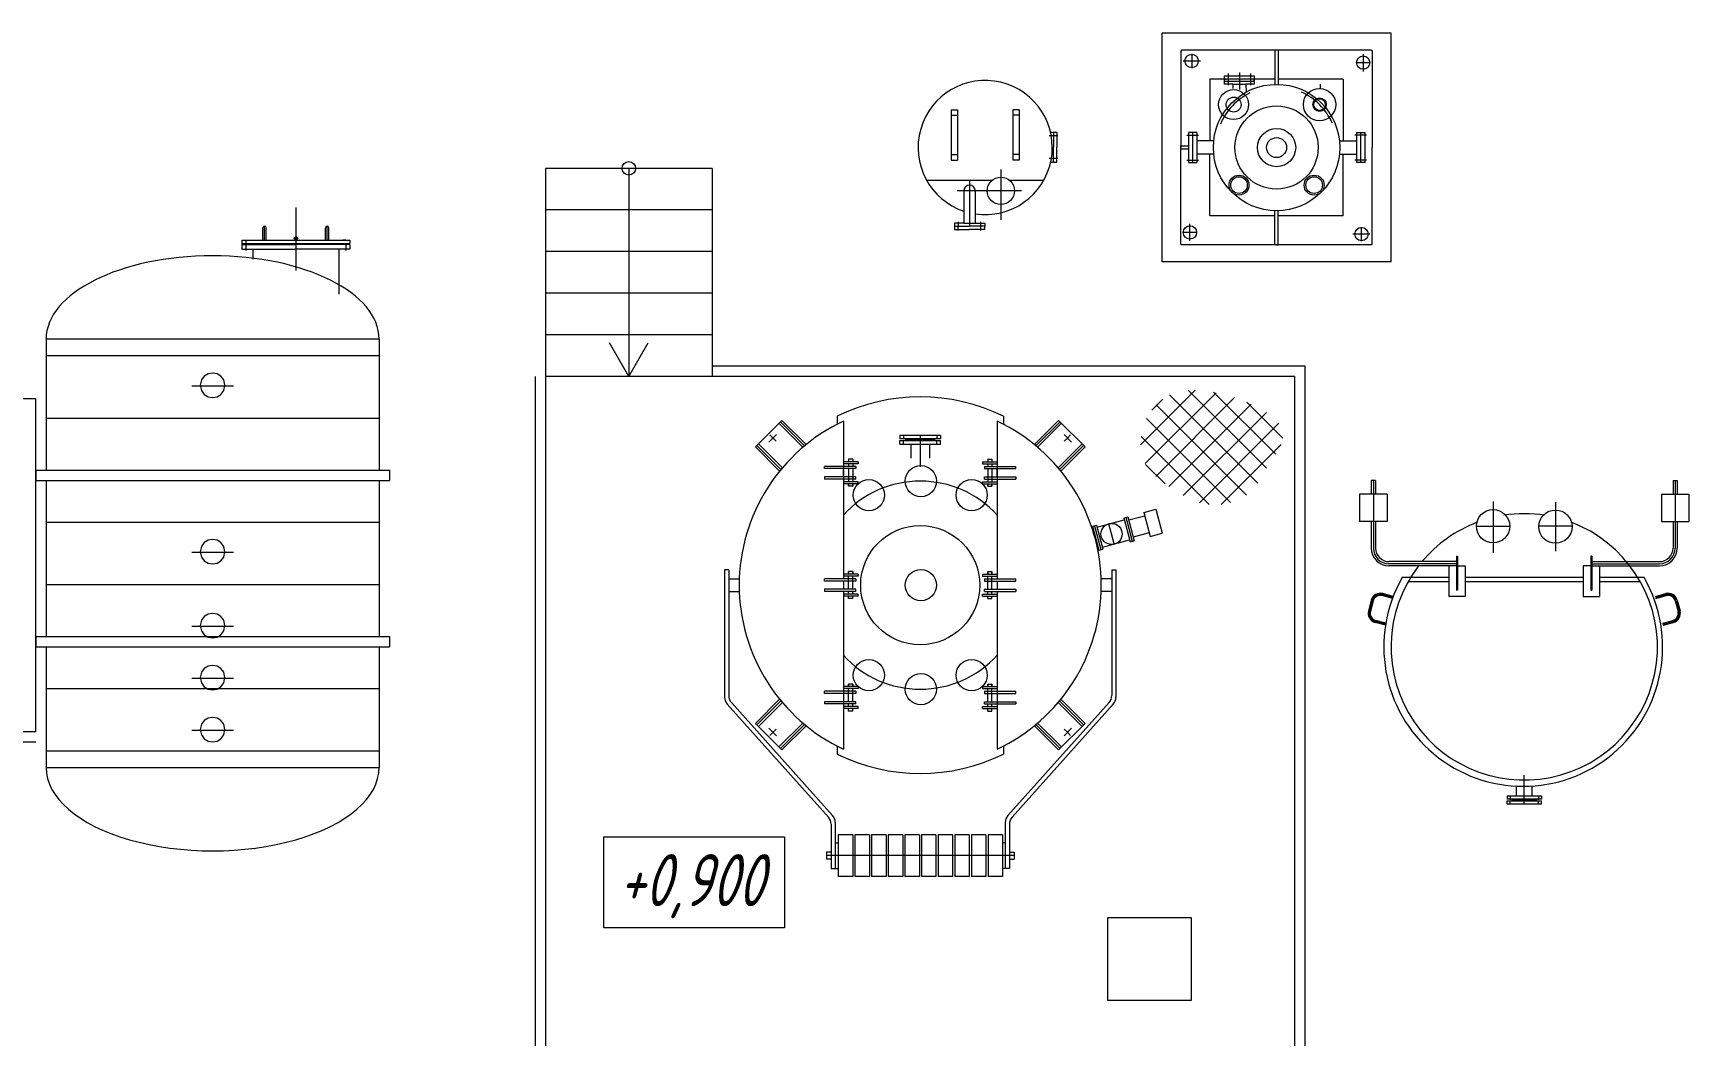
# Model space of a CAD drawing. Header units: millimetres. Extents: x 1337 to 8186, y 1899 to 5236.
# Drawn here: x 2432.9 to 2512.4, y 2614.2 to 2662.4 of the extents above; entities that cross this region are included whole.
import ezdxf

# ---------------------------------------------------------------- set-up
doc = ezdxf.new("R2010")
doc.units = ezdxf.units.MM
doc.layers.add('Линия связи (Вновь)', color=3, linetype='Continuous', lineweight=60)
doc.layers.add('Строительный', color=251, linetype='Continuous', lineweight=13)
doc.styles.add('Simplex', font='simplex.shx', dxfattribs={"width": 0.7, "oblique": 15})

# ---------------------------------------------------------------- blocks, each defined once
blk = doc.blocks.new('A$C178B2837')
at = {"layer": 'Строительный', "ltscale": 100}
for p, q in [((471.763, 343.214), (471.763, 354.214)), ((482.763, 354.214), (471.763, 354.214)), ((482.763, 343.214), (482.763, 354.214)), ((472.703, 353.394), (472.663, 353.354)), ((472.663, 353.354), (472.663, 348.714)), ((481.823, 353.394), (472.703, 353.394)), ((481.823, 353.394), (472.703, 353.394)), ((477.183, 353.394), (477.183, 351.749)), ((477.343, 353.394), (477.343, 351.749)), ((481.823, 353.394), (481.863, 353.354)), ((481.863, 353.354), (481.863, 348.714)), ((472.779, 352.874), (473.601, 352.874)), ((473.19, 353.215), (473.19, 352.532)), ((481.765, 352.787), (481.082, 352.787)), ((481.423, 353.198), (481.423, 352.376)), ((477.183, 351.994), (474.063, 351.994)), ((474.063, 351.994), (474.063, 349.034)), ((474.754, 351.754), (474.754, 352.154)), ((474.754, 352.154), (476.194, 352.154)), ((474.754, 351.994), (474.754, 351.994)), ((474.754, 351.994), (474.834, 351.994)), ((474.754, 351.905), (476.194, 351.905)), ((475.154, 351.754), (474.754, 351.754)), ((474.937, 352.27), (474.937, 351.718)), ((475.154, 351.754), (475.154, 351.554)), ((475.154, 351.754), (475.794, 351.753)), ((475.474, 352.324), (475.474, 351.504)), ((476.194, 351.754), (475.794, 351.753)), ((475.794, 351.753), (475.795, 351.372)), ((476.01, 352.271), (476.011, 351.718)), ((476.194, 352.154), (476.194, 351.754)), ((476.194, 351.905), (476.194, 351.994)), ((480.463, 351.994), (477.343, 351.994)), ((479.373, 351.554), (479.373, 351.754)), ((480.463, 351.994), (480.463, 349.034)), ((461.628, 350.532), (461.928, 350.532)), ((461.628, 350.532), (461.628, 348.111)), ((461.628, 350.271), (461.928, 350.271)), ((461.928, 350.532), (461.928, 348.111)), ((464.898, 350.532), (464.598, 350.532)), ((464.598, 350.532), (464.598, 348.111)), ((464.898, 350.271), (464.598, 350.271)), ((464.898, 350.532), (464.898, 348.111)), ((466.754, 349.274), (466.338, 349.272)), ((466.398, 349.457), (466.698, 349.456)), ((466.548, 349.457), (466.548, 348.732)), ((466.698, 349.456), (466.698, 348.732)), ((472.947, 349.314), (473.507, 349.314)), ((473.427, 349.434), (473.027, 349.434)), ((473.027, 349.434), (473.027, 347.994)), ((473.227, 349.434), (473.227, 347.994)), ((473.427, 349.434), (473.427, 347.994)), ((481.58, 349.314), (481.02, 349.314)), ((481.1, 349.434), (481.1, 347.994)), ((481.1, 349.434), (481.5, 349.434)), ((481.3, 349.434), (481.3, 347.994)), ((481.5, 349.434), (481.5, 347.994)), ((466.548, 348.008), (466.548, 348.732)), ((466.698, 348.008), (466.698, 348.732)), ((472.663, 348.714), (472.663, 348.794)), ((472.663, 348.794), (473.027, 348.794)), ((472.663, 344.074), (472.663, 348.714)), ((473.027, 348.634), (472.663, 348.634)), ((474.227, 349.034), (473.427, 349.034)), ((480.3, 349.034), (481.1, 349.034)), ((481.863, 344.074), (481.863, 348.714)), ((442.143, 347.714), (442.143, 337.714)), ((450.143, 347.714), (442.143, 347.714)), ((446.143, 347.714), (446.143, 337.714)), ((450.143, 347.714), (450.143, 337.714)), ((461.628, 348.372), (461.928, 348.372)), ((461.628, 348.111), (461.928, 348.111)), ((464.898, 348.372), (464.598, 348.372)), ((464.898, 348.111), (464.598, 348.111)), ((466.751, 348.19), (466.34, 348.193)), ((466.398, 348.007), (466.698, 348.008)), ((472.947, 348.114), (473.507, 348.114)), ((473.027, 347.994), (473.427, 347.994)), ((474.227, 348.394), (473.427, 348.394)), ((474.063, 345.434), (474.063, 348.394)), ((480.3, 348.394), (481.1, 348.394)), ((480.463, 345.434), (480.463, 348.394)), ((481.58, 348.114), (481.02, 348.114)), ((481.5, 347.994), (481.1, 347.994)), ((463.585, 347.132), (460.453, 347.132)), ((462.513, 347.132), (462.513, 344.932)), ((464.013, 347.654), (464.013, 345.232)), ((466.074, 347.132), (464.442, 347.132)), ((465.005, 346.632), (461.915, 346.632)), ((462.238, 346.632), (462.238, 345.081)), ((462.788, 346.632), (462.788, 345.081)), ((430.143, 345.831), (430.143, 342.802)), ((450.143, 345.714), (442.143, 345.714)), ((477.183, 345.434), (474.063, 345.434)), ((477.183, 344.034), (477.183, 345.678)), ((477.343, 344.034), (477.343, 345.678)), ((480.463, 345.434), (477.343, 345.434)), ((428.563, 344.258), (428.563, 344.858)), ((428.643, 344.246), (428.643, 344.958)), ((428.723, 344.258), (428.723, 344.858)), ((431.563, 344.258), (431.563, 344.858)), ((431.643, 344.246), (431.643, 344.958)), ((431.723, 344.258), (431.723, 344.858)), ((462.238, 345.081), (461.788, 345.082)), ((461.788, 345.082), (461.79, 344.782)), ((461.789, 344.932), (462.513, 344.932)), ((461.79, 344.782), (462.513, 344.782)), ((461.972, 344.729), (461.974, 345.14)), ((462.238, 345.081), (463.238, 345.082)), ((463.238, 344.932), (462.513, 344.932)), ((463.237, 344.782), (462.513, 344.782)), ((463.055, 344.727), (463.053, 345.142)), ((463.238, 345.082), (463.237, 344.782)), ((472.762, 344.641), (473.445, 344.641)), ((473.103, 344.23), (473.103, 345.052)), ((481.748, 344.554), (480.926, 344.554)), ((481.337, 344.212), (481.337, 344.895)), ((427.543, 344.258), (432.743, 344.258)), ((427.543, 344.258), (427.543, 344.098)), ((427.543, 344.098), (432.743, 344.098)), ((427.543, 344.058), (427.543, 343.838)), ((427.543, 344.058), (430.143, 344.058)), ((427.543, 343.838), (430.143, 343.838)), ((427.743, 344.285), (427.743, 344.079)), ((427.743, 344.123), (427.743, 343.767)), ((427.883, 344.088), (427.883, 344.058)), ((427.883, 344.088), (430.143, 344.088)), ((427.928, 344.098), (427.928, 344.088)), ((428.083, 343.838), (428.083, 343.354)), ((430.044, 344.338), (430.243, 344.338)), ((432.403, 344.088), (430.143, 344.088)), ((432.743, 344.058), (430.143, 344.058)), ((432.743, 343.838), (430.143, 343.838)), ((432.203, 343.838), (432.203, 341.672)), ((432.358, 344.098), (432.358, 344.088)), ((432.403, 344.088), (432.403, 344.058)), ((432.543, 344.258), (432.405, 344.258)), ((432.543, 344.258), (432.682, 344.258)), ((432.543, 344.123), (432.543, 343.767)), ((432.743, 344.258), (432.743, 344.098)), ((432.743, 344.058), (432.743, 343.838)), ((450.143, 343.714), (442.143, 343.714)), ((472.663, 344.074), (472.703, 344.034)), ((481.823, 344.034), (472.703, 344.034)), ((477.263, 344.034), (477.343, 344.034)), ((481.863, 344.074), (481.823, 344.034)), ((482.763, 343.214), (471.763, 343.214)), ((450.143, 341.714), (442.143, 341.714)), ((450.143, 339.714), (442.143, 339.714)), ((418.143, 339.512), (418.143, 333.212)), ((434.143, 339.512), (418.143, 339.512)), ((434.143, 339.512), (434.143, 333.212)), ((446.143, 337.714), (445.211, 339.324)), ((446.143, 337.714), (447.076, 339.324)), ((418.143, 338.712), (434.143, 338.712)), ((478.643, 338.214), (450.143, 338.214)), ((478.643, 281.23), (478.643, 338.214)), ((441.643, 337.714), (441.643, 281.73)), ((442.143, 337.714), (442.143, 281.73)), ((478.143, 337.714), (442.143, 337.714)), ((450.143, 337.714), (442.143, 337.714)), ((478.143, 281.73), (478.143, 337.714)), ((417.643, 336.637), (409.643, 336.637)), ((417.643, 320.637), (417.643, 336.637)), ((425.143, 337.262), (427.143, 337.262)), ((470.729, 334.431), (473.359, 337.061)), ((470.949, 333.529), (474.353, 336.933)), ((471.271, 336.096), (471.797, 336.622)), ((471.455, 332.912), (475.245, 336.702)), ((472.126, 336.824), (476.366, 332.584)), ((473.018, 337.055), (476.774, 333.299)), ((474.24, 336.955), (477.22, 333.975)), ((456.143, 335.8), (456.143, 335.408)), ((464.143, 335.8), (464.143, 335.408)), ((471.482, 336.345), (475.815, 332.013)), ((472.089, 332.423), (476.048, 336.382)), ((472.772, 331.984), (476.772, 335.984)), ((475.842, 336.476), (477.57, 334.748)), ((418.143, 335.712), (434.143, 335.712)), ((453.497, 335.602), (452.224, 334.329)), ((453.355, 335.46), (454.507, 334.309)), ((453.426, 335.531), (454.583, 334.374)), ((453.497, 335.602), (454.661, 334.437)), ((456.45, 335.559), (456.45, 327.982)), ((463.837, 335.559), (463.837, 327.982)), ((466.79, 335.602), (465.626, 334.437)), ((466.861, 335.531), (465.704, 334.374)), ((466.932, 335.46), (465.78, 334.309)), ((466.79, 335.602), (468.063, 334.329)), ((471.02, 335.685), (475.052, 331.654)), ((473.556, 331.646), (477.371, 335.46)), ((452.224, 334.329), (453.388, 333.165)), ((452.295, 334.4), (453.452, 333.242)), ((452.365, 334.47), (453.517, 333.319)), ((453.237, 334.917), (452.872, 334.553)), ((453.072, 334.753), (452.92, 334.906)), ((453.072, 334.753), (453.225, 334.601)), ((459.167, 334.882), (459.167, 334.712)), ((461.117, 334.882), (459.167, 334.882)), ((461.117, 334.712), (459.167, 334.712)), ((459.167, 334.632), (461.117, 334.632)), ((459.167, 334.462), (459.167, 334.632)), ((459.167, 334.462), (461.117, 334.462)), ((459.342, 334.902), (459.342, 334.692)), ((459.342, 334.442), (459.342, 334.652)), ((459.437, 334.682), (459.437, 334.662)), ((460.847, 334.682), (459.437, 334.682)), ((459.437, 334.662), (460.847, 334.662)), ((459.447, 334.712), (459.477, 334.682)), ((459.447, 334.632), (459.477, 334.662)), ((460.807, 334.682), (459.477, 334.682)), ((459.477, 334.662), (460.807, 334.662)), ((459.697, 334.462), (459.697, 333.787)), ((460.143, 334.882), (460.143, 333.362)), ((460.587, 334.462), (460.587, 333.787)), ((460.837, 334.712), (460.807, 334.682)), ((460.837, 334.632), (460.807, 334.662)), ((460.847, 334.662), (460.847, 334.682)), ((460.942, 334.902), (460.942, 334.692)), ((460.942, 334.442), (460.942, 334.652)), ((461.117, 334.882), (461.117, 334.712)), ((461.117, 334.462), (461.117, 334.632)), ((467.922, 334.47), (466.77, 333.319)), ((467.992, 334.4), (466.835, 333.242)), ((468.063, 334.329), (466.899, 333.165)), ((467.05, 334.917), (467.415, 334.553)), ((467.215, 334.753), (467.062, 334.601)), ((467.215, 334.753), (467.367, 334.906)), ((470.754, 334.828), (474.026, 331.556)), ((474.596, 331.563), (477.478, 334.445)), ((457.054, 333.382), (455.55, 333.382)), ((455.55, 333.282), (455.55, 333.382)), ((457.152, 333.612), (456.45, 333.612)), ((457.152, 333.512), (456.45, 333.512)), ((456.698, 333.731), (456.698, 333.612)), ((456.898, 333.731), (456.698, 333.731)), ((456.698, 333.512), (456.698, 333.382)), ((456.898, 333.731), (456.898, 333.612)), ((456.898, 333.512), (456.898, 333.382)), ((457.054, 333.382), (457.054, 333.282)), ((457.152, 333.612), (457.152, 333.512)), ((463.135, 333.612), (463.837, 333.612)), ((463.135, 333.612), (463.135, 333.512)), ((463.135, 333.512), (463.837, 333.512)), ((463.233, 333.382), (464.737, 333.382)), ((463.233, 333.382), (463.233, 333.282)), ((463.389, 333.731), (463.389, 333.612)), ((463.389, 333.731), (463.589, 333.731)), ((463.389, 333.512), (463.389, 333.382)), ((463.589, 333.731), (463.589, 333.612)), ((463.589, 333.512), (463.589, 333.382)), ((464.737, 333.282), (464.737, 333.382)), ((470.972, 333.488), (471.909, 332.551)), ((417.643, 333.212), (417.643, 332.712)), ((417.643, 333.212), (434.643, 333.212)), ((417.643, 332.712), (434.643, 332.712)), ((418.143, 332.712), (418.143, 325.212)), ((434.143, 332.712), (434.143, 325.212)), ((434.643, 333.212), (434.643, 332.712)), ((457.054, 333.282), (455.55, 333.282)), ((457.054, 332.882), (455.55, 332.882)), ((455.55, 332.882), (455.55, 332.782)), ((457.054, 332.782), (455.55, 332.782)), ((456.45, 332.882), (456.45, 333.282)), ((457.152, 332.653), (456.45, 332.653)), ((457.152, 332.553), (456.45, 332.553)), ((456.698, 333.282), (456.698, 332.653)), ((456.698, 332.553), (456.698, 332.433)), ((456.698, 332.433), (456.698, 332.553)), ((456.898, 333.282), (456.898, 332.653)), ((456.898, 332.553), (456.898, 332.433)), ((456.898, 332.433), (456.898, 332.553)), ((457.054, 332.782), (457.054, 332.882)), ((457.152, 332.553), (457.152, 332.653)), ((463.135, 332.653), (463.837, 332.653)), ((463.135, 332.553), (463.135, 332.653)), ((463.135, 332.553), (463.837, 332.553)), ((463.233, 333.282), (464.737, 333.282)), ((463.233, 332.882), (464.737, 332.882)), ((463.233, 332.782), (463.233, 332.882)), ((463.233, 332.782), (464.737, 332.782)), ((463.389, 333.282), (463.389, 332.653)), ((463.389, 332.553), (463.389, 332.433)), ((463.389, 332.433), (463.389, 332.553)), ((463.589, 333.282), (463.589, 332.653)), ((463.589, 332.553), (463.589, 332.433)), ((463.589, 332.433), (463.589, 332.553)), ((463.837, 332.882), (463.837, 333.282)), ((464.737, 332.882), (464.737, 332.782)), ((482.013, 332.714), (481.813, 332.714)), ((481.813, 332.714), (481.813, 332.054)), ((481.913, 332.714), (481.913, 329.464)), ((482.013, 332.714), (482.013, 332.054)), ((496.313, 332.714), (496.513, 332.714)), ((496.313, 332.714), (496.313, 332.054)), ((496.413, 332.714), (496.413, 329.464)), ((496.513, 332.714), (496.513, 332.054)), ((456.898, 332.433), (456.698, 332.433)), ((463.389, 332.433), (463.589, 332.433)), ((482.573, 332.054), (481.253, 332.054)), ((481.253, 332.054), (481.253, 330.734)), ((482.573, 332.054), (482.573, 330.734)), ((495.753, 332.054), (497.073, 332.054)), ((495.753, 332.054), (495.753, 330.734)), ((497.073, 332.054), (497.073, 330.734)), ((469.918, 330.917), (470.111, 330.969)), ((470.111, 330.968), (470.419, 329.82)), ((470.929, 331.006), (470.157, 330.799)), ((470.884, 331.175), (471.464, 331.331)), ((470.884, 331.175), (471.192, 330.027)), ((471.464, 331.331), (471.771, 330.182)), ((487.663, 331.703), (487.663, 329.24)), ((490.663, 331.673), (490.663, 329.314)), ((418.143, 330.712), (434.143, 330.712)), ((468.419, 330.515), (468.612, 330.567)), ((468.419, 330.515), (468.727, 329.367)), ((468.515, 330.541), (468.823, 329.392)), ((468.612, 330.567), (468.92, 329.418)), ((468.636, 330.475), (469.943, 330.825)), ((469.464, 329.662), (469.205, 330.628)), ((469.918, 330.917), (470.226, 329.768)), ((470.015, 330.943), (470.322, 329.794)), ((471.146, 330.196), (470.374, 329.989)), ((471.192, 330.027), (471.771, 330.182)), ((482.573, 330.734), (481.253, 330.734)), ((481.813, 330.734), (481.813, 329.464)), ((482.013, 330.734), (482.013, 329.464)), ((486.868, 330.514), (488.459, 330.514)), ((491.459, 330.514), (489.868, 330.514)), ((495.753, 330.734), (497.073, 330.734)), ((496.313, 330.734), (496.313, 329.464)), ((496.513, 330.734), (496.513, 329.464)), ((468.727, 329.367), (468.92, 329.418)), ((468.895, 329.51), (470.201, 329.86)), ((470.226, 329.768), (470.419, 329.82)), ((425.143, 329.262), (427.143, 329.262)), ((485.913, 328.814), (482.663, 328.814)), ((485.913, 328.714), (482.663, 328.714)), ((485.913, 328.614), (482.663, 328.614)), ((485.545, 328.614), (485.545, 327.143)), ((485.913, 329.069), (485.913, 327.448)), ((485.913, 329.069), (485.963, 329.069)), ((485.913, 328.614), (486.332, 328.614)), ((485.963, 329.069), (485.963, 327.448)), ((486.332, 328.614), (486.332, 327.143)), ((492.413, 328.614), (491.995, 328.614)), ((491.995, 328.614), (491.995, 327.143)), ((492.363, 329.069), (492.363, 327.448)), ((492.413, 329.069), (492.363, 329.069)), ((492.413, 329.069), (492.413, 327.448)), ((492.413, 328.814), (495.663, 328.814)), ((492.413, 328.714), (495.663, 328.714)), ((492.413, 328.614), (495.663, 328.614)), ((492.782, 328.614), (492.782, 327.143)), ((450.743, 328.424), (450.743, 322.297)), ((450.943, 328.424), (450.743, 328.424)), ((450.943, 328.424), (450.943, 322.373)), ((450.943, 327.989), (451.449, 327.989)), ((457.054, 327.982), (455.55, 327.982)), ((455.55, 327.882), (455.55, 327.982)), ((457.054, 327.882), (455.55, 327.882)), ((457.152, 328.212), (456.45, 328.212)), ((457.152, 328.112), (456.45, 328.112)), ((456.45, 327.882), (456.45, 327.482)), ((456.698, 328.212), (456.698, 328.331)), ((456.698, 328.331), (456.698, 328.212)), ((456.898, 328.331), (456.698, 328.331)), ((456.698, 327.482), (456.698, 328.112)), ((456.898, 328.212), (456.898, 328.331)), ((456.898, 328.331), (456.898, 328.212)), ((456.898, 327.482), (456.898, 328.112)), ((457.054, 327.982), (457.054, 327.882)), ((457.152, 328.212), (457.152, 328.112)), ((463.135, 328.212), (463.837, 328.212)), ((463.135, 328.212), (463.135, 328.112)), ((463.135, 328.112), (463.837, 328.112)), ((463.233, 327.982), (463.233, 327.882)), ((463.233, 327.982), (464.737, 327.982)), ((463.233, 327.882), (464.737, 327.882)), ((463.389, 328.212), (463.389, 328.331)), ((463.389, 328.331), (463.389, 328.212)), ((463.389, 328.331), (463.589, 328.331)), ((463.389, 327.482), (463.389, 328.112)), ((463.589, 328.212), (463.589, 328.331)), ((463.589, 328.331), (463.589, 328.212)), ((463.589, 327.482), (463.589, 328.112)), ((463.837, 327.882), (463.837, 327.482)), ((464.737, 327.882), (464.737, 327.982)), ((469.343, 327.989), (468.838, 327.989)), ((469.343, 328.424), (469.543, 328.424)), ((469.343, 328.424), (469.343, 322.373)), ((469.543, 328.424), (469.543, 322.297)), ((485.545, 328.044), (483.299, 328.044)), ((485.545, 327.844), (483.581, 327.844)), ((491.995, 328.044), (486.332, 328.044)), ((491.995, 327.844), (486.332, 327.844)), ((494.927, 328.044), (492.782, 328.044)), ((494.746, 327.844), (492.782, 327.844)), ((418.143, 327.712), (434.143, 327.712)), ((450.943, 327.375), (451.449, 327.375)), ((457.054, 327.482), (455.55, 327.482)), ((455.55, 327.482), (455.55, 327.382)), ((457.054, 327.382), (455.55, 327.382)), ((456.45, 327.382), (456.45, 319.805)), ((457.152, 327.253), (456.45, 327.253)), ((457.152, 327.153), (456.45, 327.153)), ((456.698, 327.253), (456.698, 327.382)), ((456.698, 327.033), (456.698, 327.153)), ((456.898, 327.033), (456.698, 327.033)), ((456.898, 327.253), (456.898, 327.382)), ((456.898, 327.033), (456.898, 327.153)), ((457.054, 327.382), (457.054, 327.482)), ((457.152, 327.153), (457.152, 327.253)), ((463.135, 327.153), (463.135, 327.253)), ((463.135, 327.253), (463.837, 327.253)), ((463.135, 327.153), (463.837, 327.153)), ((463.233, 327.482), (464.737, 327.482)), ((463.233, 327.382), (463.233, 327.482)), ((463.233, 327.382), (464.737, 327.382)), ((463.389, 327.253), (463.389, 327.382)), ((463.389, 327.033), (463.389, 327.153)), ((463.389, 327.033), (463.589, 327.033)), ((463.589, 327.253), (463.589, 327.382)), ((463.589, 327.033), (463.589, 327.153)), ((463.837, 327.382), (463.837, 319.805)), ((464.737, 327.482), (464.737, 327.382)), ((469.343, 327.375), (468.838, 327.375)), ((482.834, 327.047), (482.34, 327.179)), ((482.847, 327.095), (482.352, 327.227)), ((482.86, 327.143), (482.365, 327.276)), ((486.332, 327.143), (485.545, 327.143)), ((485.963, 327.448), (485.913, 327.448)), ((491.995, 327.143), (492.782, 327.143)), ((492.363, 327.448), (492.413, 327.448)), ((495.467, 327.143), (495.962, 327.276)), ((495.48, 327.095), (495.975, 327.227)), ((495.493, 327.047), (495.987, 327.179)), ((481.814, 326.957), (481.677, 326.445)), ((481.863, 326.944), (481.725, 326.433)), ((481.911, 326.932), (481.774, 326.42)), ((496.416, 326.932), (496.553, 326.42)), ((496.464, 326.944), (496.602, 326.433)), ((496.513, 326.957), (496.65, 326.445)), ((425.143, 325.712), (427.143, 325.712)), ((482.49, 325.762), (481.995, 325.894)), ((482.503, 325.81), (482.008, 325.943)), ((482.516, 325.858), (482.021, 325.991)), ((495.811, 325.858), (496.306, 325.991)), ((495.824, 325.81), (496.319, 325.943)), ((495.837, 325.762), (496.332, 325.894)), ((417.643, 325.212), (417.643, 324.712)), ((417.643, 325.212), (434.643, 325.212)), ((417.643, 324.712), (434.643, 324.712)), ((418.143, 324.712), (418.143, 318.912)), ((434.143, 324.712), (434.143, 318.912)), ((434.643, 325.212), (434.643, 324.712)), ((425.143, 323.212), (427.143, 323.212)), ((418.143, 322.712), (434.143, 322.712)), ((452.224, 321.035), (453.388, 322.2)), ((457.054, 322.582), (455.55, 322.582)), ((455.55, 322.482), (455.55, 322.582)), ((457.054, 322.482), (455.55, 322.482)), ((457.152, 322.812), (456.45, 322.812)), ((457.152, 322.712), (456.45, 322.712)), ((456.45, 322.482), (456.45, 322.082)), ((456.698, 322.812), (456.698, 322.931)), ((456.698, 322.931), (456.698, 322.812)), ((456.898, 322.931), (456.698, 322.931)), ((456.698, 322.082), (456.698, 322.712)), ((456.898, 322.812), (456.898, 322.931)), ((456.898, 322.931), (456.898, 322.812)), ((456.898, 322.082), (456.898, 322.712)), ((457.054, 322.582), (457.054, 322.482)), ((457.152, 322.812), (457.152, 322.712)), ((463.135, 322.812), (463.837, 322.812)), ((463.135, 322.812), (463.135, 322.712)), ((463.135, 322.712), (463.837, 322.712)), ((463.233, 322.582), (463.233, 322.482)), ((463.233, 322.582), (464.737, 322.582)), ((463.233, 322.482), (464.737, 322.482)), ((463.389, 322.812), (463.389, 322.931)), ((463.389, 322.931), (463.389, 322.812)), ((463.389, 322.931), (463.589, 322.931)), ((463.389, 322.082), (463.389, 322.712)), ((463.589, 322.812), (463.589, 322.931)), ((463.589, 322.931), (463.589, 322.812)), ((463.589, 322.082), (463.589, 322.712)), ((463.837, 322.482), (463.837, 322.082)), ((464.737, 322.482), (464.737, 322.582)), ((468.063, 321.035), (466.899, 322.2)), ((450.871, 321.963), (455.734, 316.533)), ((451.071, 322.04), (455.934, 316.609)), ((452.295, 320.965), (453.452, 322.122)), ((452.365, 320.894), (453.517, 322.045)), ((457.054, 322.082), (455.55, 322.082)), ((455.55, 322.082), (455.55, 321.982)), ((457.054, 321.982), (455.55, 321.982)), ((457.152, 321.853), (456.45, 321.853)), ((457.152, 321.753), (456.45, 321.753)), ((456.698, 321.853), (456.698, 321.982)), ((456.698, 321.633), (456.698, 321.753)), ((456.898, 321.633), (456.698, 321.633)), ((456.898, 321.853), (456.898, 321.982)), ((456.898, 321.633), (456.898, 321.753)), ((457.054, 321.982), (457.054, 322.082)), ((457.152, 321.753), (457.152, 321.853)), ((463.135, 321.853), (463.837, 321.853)), ((463.135, 321.753), (463.135, 321.853)), ((463.135, 321.753), (463.837, 321.753)), ((463.233, 322.082), (464.737, 322.082)), ((463.233, 321.982), (463.233, 322.082)), ((463.233, 321.982), (464.737, 321.982)), ((463.389, 321.853), (463.389, 321.982)), ((463.389, 321.633), (463.389, 321.753)), ((463.389, 321.633), (463.589, 321.633)), ((463.589, 321.853), (463.589, 321.982)), ((463.589, 321.633), (463.589, 321.753)), ((469.216, 322.04), (464.353, 316.609)), ((469.416, 321.963), (464.553, 316.533)), ((464.737, 322.082), (464.737, 321.982)), ((467.922, 320.894), (466.77, 322.045)), ((467.992, 320.965), (466.835, 322.122)), ((417.643, 320.637), (409.643, 320.637)), ((425.143, 320.712), (427.143, 320.712)), ((453.497, 319.763), (452.224, 321.035)), ((453.237, 320.447), (452.872, 320.811)), ((453.072, 320.611), (452.92, 320.459)), ((453.072, 320.611), (453.225, 320.763)), ((453.355, 319.904), (454.507, 321.055)), ((453.426, 319.833), (454.583, 320.991)), ((453.497, 319.763), (454.661, 320.927)), ((466.79, 319.763), (465.626, 320.927)), ((466.861, 319.833), (465.704, 320.991)), ((466.932, 319.904), (465.78, 321.055)), ((466.79, 319.763), (468.063, 321.035)), ((467.05, 320.447), (467.415, 320.811)), ((467.215, 320.611), (467.062, 320.763)), ((467.215, 320.611), (467.367, 320.459)), ((417.643, 320.137), (409.643, 320.137)), ((456.143, 319.956), (456.143, 319.564)), ((464.143, 319.956), (464.143, 319.564)), ((418.143, 319.712), (434.143, 319.712)), ((418.143, 318.912), (434.143, 318.912)), ((489.163, 317.177), (489.163, 318.548)), ((489.163, 317.177), (489.163, 318.468)), ((489.993, 317.534), (488.337, 317.534)), ((488.337, 317.534), (488.337, 317.389)), ((488.485, 317.551), (488.485, 317.372)), ((488.787, 317.534), (488.787, 318.022)), ((489.543, 317.534), (489.543, 318.028)), ((489.844, 317.551), (489.844, 317.372)), ((489.993, 317.534), (489.993, 317.389)), ((489.993, 317.389), (488.337, 317.389)), ((488.337, 317.321), (489.993, 317.321)), ((488.337, 317.177), (488.337, 317.321)), ((488.337, 317.177), (489.993, 317.177)), ((488.485, 317.16), (488.485, 317.338)), ((489.763, 317.364), (488.566, 317.364)), ((488.566, 317.364), (488.566, 317.347)), ((488.566, 317.347), (489.763, 317.347)), ((488.574, 317.389), (488.6, 317.364)), ((488.574, 317.321), (488.6, 317.347)), ((489.729, 317.364), (488.6, 317.364)), ((488.6, 317.347), (489.729, 317.347)), ((489.165, 317.33), (489.165, 317.381)), ((489.755, 317.389), (489.729, 317.364)), ((489.755, 317.321), (489.729, 317.347)), ((489.763, 317.347), (489.763, 317.364)), ((489.844, 317.16), (489.844, 317.338)), ((489.993, 317.177), (489.993, 317.321)), ((455.862, 316.199), (455.862, 314.064)), ((456.062, 316.276), (456.062, 314.064)), ((464.225, 316.276), (464.225, 314.064)), ((464.425, 316.199), (464.425, 314.064)), ((444.939, 315.586), (453.627, 315.586)), ((444.939, 311.216), (444.939, 315.586)), ((453.627, 315.586), (453.627, 311.216)), ((456.062, 315.301), (456.199, 315.301)), ((456.199, 315.682), (456.199, 313.682)), ((456.899, 315.682), (456.199, 315.682)), ((456.899, 315.682), (456.899, 313.682)), ((456.899, 315.682), (456.899, 313.682)), ((456.999, 315.682), (456.999, 313.682)), ((457.699, 315.682), (456.999, 315.682)), ((457.699, 315.682), (457.699, 313.682)), ((457.699, 315.682), (457.699, 313.682)), ((458.499, 315.682), (457.799, 315.682)), ((457.799, 315.682), (457.799, 313.682)), ((458.499, 315.682), (458.499, 313.682)), ((458.499, 315.682), (458.499, 313.682)), ((459.299, 315.682), (458.599, 315.682)), ((458.599, 315.682), (458.599, 313.682)), ((459.299, 315.682), (459.299, 313.682)), ((459.299, 315.682), (459.299, 313.682)), ((460.099, 315.682), (459.399, 315.682)), ((459.399, 315.682), (459.399, 313.682)), ((460.099, 315.682), (460.099, 313.682)), ((460.099, 315.682), (460.099, 313.682)), ((460.899, 315.682), (460.199, 315.682)), ((460.199, 315.682), (460.199, 313.682)), ((460.899, 315.682), (460.899, 313.682)), ((460.899, 315.682), (460.899, 313.682)), ((461.699, 315.682), (460.999, 315.682)), ((460.999, 315.682), (460.999, 313.682)), ((461.699, 315.682), (461.699, 313.682)), ((461.699, 315.682), (461.699, 313.682)), ((462.499, 315.682), (461.799, 315.682)), ((461.799, 315.682), (461.799, 313.682)), ((462.499, 315.682), (462.499, 313.682)), ((462.499, 315.682), (462.499, 313.682)), ((463.299, 315.682), (462.599, 315.682)), ((462.599, 315.682), (462.599, 313.682)), ((463.299, 315.682), (463.299, 313.682)), ((463.299, 315.682), (463.299, 313.682)), ((464.099, 315.682), (463.399, 315.682)), ((463.399, 315.682), (463.399, 313.682)), ((464.225, 315.301), (464.088, 315.301)), ((464.099, 315.682), (464.099, 313.682)), ((455.862, 314.851), (455.637, 314.851)), ((455.637, 314.851), (455.637, 314.513)), ((464.65, 314.682), (455.637, 314.682)), ((455.862, 314.513), (455.637, 314.513)), ((464.425, 314.851), (464.65, 314.851)), ((464.425, 314.513), (464.65, 314.513)), ((464.65, 314.851), (464.65, 314.513)), ((455.862, 314.064), (456.199, 314.064)), ((456.899, 313.682), (456.199, 313.682)), ((457.699, 313.682), (456.999, 313.682)), ((458.499, 313.682), (457.799, 313.682)), ((459.299, 313.682), (458.599, 313.682)), ((460.099, 313.682), (459.399, 313.682)), ((460.899, 313.682), (460.199, 313.682)), ((461.699, 313.682), (460.999, 313.682)), ((462.499, 313.682), (461.799, 313.682)), ((463.299, 313.682), (462.599, 313.682)), ((464.099, 313.682), (463.399, 313.682)), ((464.425, 314.064), (464.088, 314.064)), ((453.627, 311.216), (444.939, 311.216)), ((469.163, 307.714), (469.163, 311.714)), ((469.163, 311.714), (473.163, 311.714)), ((473.163, 311.714), (473.163, 307.714)), ((473.163, 307.714), (469.163, 307.714))]:
    blk.add_line(p, q, dxfattribs=at)
for centre, radius in [((473.183, 352.874), 0.32), ((481.423, 352.794), 0.32), ((477.263, 348.714), 3.037), ((475.198, 350.778), 0.72), ((475.198, 350.778), 0.36), ((479.328, 350.778), 0.777), ((479.328, 350.778), 0.324), ((479.328, 350.778), 0.28), ((477.263, 348.714), 2), ((477.263, 348.714), 0.92), ((477.263, 348.714), 0.48), ((446.143, 347.714), 0.325), ((464.013, 346.632), 0.659), ((475.458, 346.908), 0.48), ((475.458, 346.908), 0.4), ((479.069, 346.908), 0.48), ((479.069, 346.908), 0.4), ((473.103, 344.634), 0.32), ((481.343, 344.554), 0.32), ((430.143, 344.338), 0.08), ((460.175, 332.682), 0.75), ((457.675, 332.012), 0.75), ((462.612, 332.012), 0.75), ((487.663, 330.514), 0.8), ((490.663, 330.494), 0.8), ((460.143, 327.682), 2.863), ((469.335, 330.145), 0.508), ((460.175, 327.682), 0.75), ((457.675, 323.352), 0.75), ((462.612, 323.352), 0.75), ((460.175, 322.682), 0.75)]:
    blk.add_circle(centre, radius, dxfattribs=at)
for centre, radius, start, end in [((463.263, 348.714), 3.225, 261.53027, 251.4683), ((477.263, 348.714), 2.92, 116.04351, 157.23424), ((477.263, 348.714), 2.92, 23.67072, 65.95073), ((462.513, 346.632), 0.275, 360, 180), ((428.643, 344.858), 0.08, 0, 180), ((431.643, 344.858), 0.08, 0, 180), ((460.143, 327.682), 9.05, 63.76915, 116.23085), ((460.143, 327.682), 8.7, 115.12303, 244.87697), ((460.143, 327.682), 8.7, 295.12303, 64.87697), ((460.143, 327.682), 5, 42.37579, 137.62421), ((489.163, 324.714), 6.4, 81.18704, 98.81296), ((489.163, 324.714), 6.4, 142.45567, 69.40494), ((489.163, 324.714), 6.4, 110.59506, 140.16156), ((482.663, 329.464), 0.85, 180, 270), ((482.663, 329.464), 0.75, 180, 270), ((482.663, 329.464), 0.65, 180, 270), ((495.663, 329.464), 0.75, 270, 0), ((495.663, 329.464), 0.85, 270, 0), ((495.663, 329.464), 0.65, 270, 0), ((489.113, 324.714), 6.7, 150.1973, 29.8027), ((482.249, 326.841), 0.45, 75, 165), ((482.249, 326.841), 0.4, 75, 165), ((482.249, 326.841), 0.35, 75, 165), ((496.078, 326.841), 0.45, 15, 105), ((496.078, 326.841), 0.4, 15, 105), ((496.078, 326.841), 0.35, 15, 105), ((482.112, 326.329), 0.45, 165, 255), ((482.112, 326.329), 0.4, 165, 255), ((482.112, 326.329), 0.35, 165, 255), ((496.215, 326.329), 0.35, 285, 15), ((496.215, 326.329), 0.4, 285, 15), ((496.215, 326.329), 0.45, 285, 15), ((460.143, 327.682), 5, 222.37579, 317.62421), ((451.243, 322.297), 0.5, 180, 221.84642), ((451.443, 322.373), 0.5, 180, 221.84642), ((468.843, 322.373), 0.5, 318.15358, 0), ((469.043, 322.297), 0.5, 318.15358, 0), ((460.143, 327.682), 9.05, 243.76915, 296.23085), ((455.362, 316.199), 0.5, 0, 41.84642), ((455.562, 316.276), 0.5, 0, 41.84642), ((464.725, 316.276), 0.5, 138.15358, 180), ((464.925, 316.199), 0.5, 138.15358, 180)]:
    blk.add_arc(centre, radius, start, end, dxfattribs=at)
for centre, start_param, end_param in [((426.143, 339.512), 3.141593, 6.283185), ((426.143, 318.912), 0, 3.141593)]:
    blk.add_ellipse(centre, major_axis=(-8, 0), ratio=0.5, start_param=start_param, end_param=end_param, dxfattribs=at)
for points in [[(426.733, 337.289), (426.705, 338.071), (425.583, 338.071), (425.549, 337.289)], [(425.549, 337.289), (425.581, 336.502), (426.706, 336.503), (426.733, 337.289)], [(426.733, 329.289), (426.705, 330.071), (425.583, 330.071), (425.549, 329.289)], [(425.549, 329.289), (425.581, 328.502), (426.706, 328.503), (426.733, 329.289)], [(426.733, 325.739), (426.705, 326.521), (425.583, 326.521), (425.549, 325.739)], [(425.549, 325.739), (425.581, 324.952), (426.706, 324.953), (426.733, 325.739)], [(426.733, 323.239), (426.705, 324.021), (425.583, 324.021), (425.549, 323.239)], [(425.549, 323.239), (425.581, 322.452), (426.706, 322.453), (426.733, 323.239)], [(426.733, 320.739), (426.705, 321.521), (425.583, 321.521), (425.549, 320.739)], [(425.549, 320.739), (425.581, 319.952), (426.706, 319.953), (426.733, 320.739)]]:
    blk.add_open_spline(points, degree=3, dxfattribs=at)
at = {"layer": 'Строительный', "ltscale": 100, "style": 'Simplex', "oblique": 15, "width": 0.7}
blk.add_text('+0,900', height=2.5, dxfattribs=at).set_placement((445.655, 312.257))

msp = doc.modelspace()

# ---------------------------------------------------------------- block references
at = {"layer": 'Линия связи (Вновь)'}
msp.add_blockref('A$C178B2837', (2015.334, 2308.196), dxfattribs=at)

doc.saveas('drawing.dxf')
